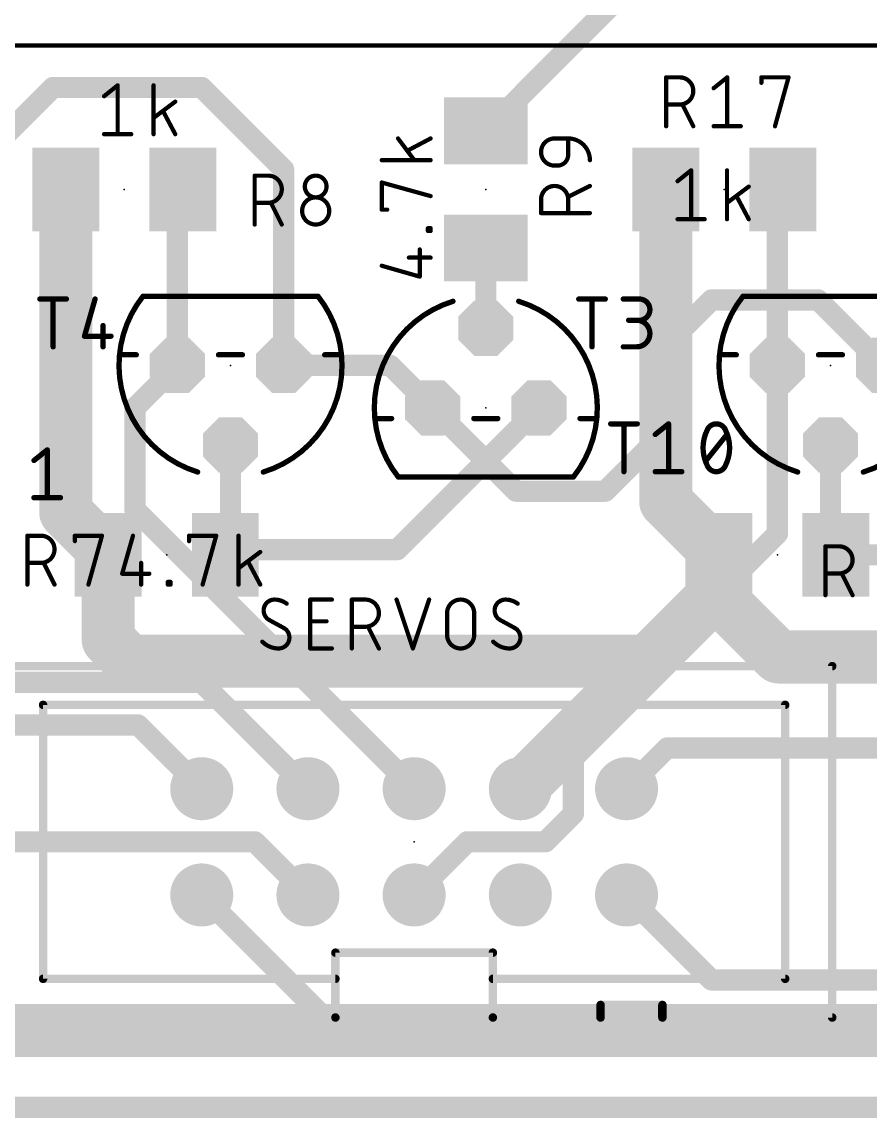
# Model space of a CAD drawing. Extents: x -0.1 to 95.8, y -0.3 to 95.8.
# Drawn here: x 35.96 to 56.24, y -0.25 to 25.95 of the extents above; entities that cross this region are included whole.
import ezdxf

# ---------------------------------------------------------------- set-up
doc = ezdxf.new("R2010")
doc.units = 0
for name, color, linetype in [('1', 12, 'CONTINUOUS'), ('16', 132, 'CONTINUOUS'), ('17', 110, 'CONTINUOUS'), ('21', 253, 'CONTINUOUS'), ('23', 53, 'CONTINUOUS'), ('25', 253, 'CONTINUOUS'), ('27', 253, 'CONTINUOUS')]:
    doc.layers.add(name, color=color, linetype=linetype)

# ---------------------------------------------------------------- blocks, each defined once
blk = doc.blocks.new('RECT')
blk.add_solid([(-0.5, -0.5), (0.5, -0.5), (-0.5, 0.5), (0.5, 0.5)])
blk = doc.blocks.new('ROUNDP')
at = {"const_width": 0.5}
blk.add_lwpolyline([(0, -0.25, 1), (0, 0.25, 1), (0, -0.25)], format="xyb", dxfattribs=at)
blk = doc.blocks.new('OCTAGONP')
at = {"const_width": 0.5}
blk.add_lwpolyline([(-0.25, -0.1036), (-0.25, 0.1036), (-0.1036, 0.25), (0.1036, 0.25), (0.25, 0.1036), (0.25, -0.1036), (0.1036, -0.25), (-0.1036, -0.25), (-0.25, -0.1036), (-0.25, 0.1036)], dxfattribs=at)

msp = doc.modelspace()

# ---------------------------------------------------------------- linework, layer by layer
at = {"layer": '1'}
for points, const_width in [([(47.0535, 23.346), (52.7595, 29.052)], 0.508), ([(34.173, 21.854), (36.703, 24.384)], 0.508), ([(36.703, 24.384), (40.259, 24.384)], 0.508), ([(40.259, 24.384), (42.2165, 22.4265)], 0.508), ([(37.0066, 14.2269), (37.0066, 21.946)], 1.27), ([(42.2165, 17.7392), (42.2165, 22.4265)], 0.508), ([(51.3576, 14.4809), (51.3576, 21.946)], 1.27), ([(39.6765, 21.816), (39.8066, 21.946)], 0.508), ([(39.6765, 17.7392), (39.6765, 21.816)], 0.508), ([(54.0275, 21.816), (54.1576, 21.946)], 0.508), ([(54.0275, 17.7392), (54.0275, 21.816)], 0.508), ([(47.0535, 18.6282), (47.0535, 20.546)], 0.508), ([(47.0535, 20.546), (47.0535, 20.546)], 0.508), ([(48.3235, 16.7232), (44.9352, 13.3349)], 0.508), ([(40.9465, 15.8342), (40.9465, 13.3349)], 0.508), ([(55.2975, 15.8342), (55.2975, 13.341)], 0.508), ([(52.6276, 13.2109), (51.3576, 14.4809)], 1.27), ([(38.0226, 13.2109), (37.0066, 14.2269)], 1.27), ([(38.0226, 13.2109), (38.0226, 11.1789)], 1.27), ([(52.6276, 13.2109), (52.6276, 12.1949)], 1.27), ([(52.6276, 12.3686), (52.6276, 13.2109)], 1.27), ([(40.9465, 13.3349), (40.8226, 13.2109)], 0.508), ([(44.9352, 13.3349), (40.9465, 13.3349)], 0.508), ([(55.2975, 13.341), (55.4276, 13.2109)], 0.508), ([(59.0988, 13.2109), (55.4276, 13.2109)], 0.508), ([(50.927, 10.668), (52.6276, 12.3686)], 1.27), ([(54.0525, 10.77), (52.6276, 12.1949)], 1.27), ([(38.0226, 11.1789), (38.5335, 10.668)], 1.27), ([(38.5335, 10.668), (50.927, 10.668)], 1.27), ([(47.879, 7.62), (50.927, 10.668)], 1.27), ([(60.6286, 10.77), (54.0525, 10.77)], 1.27), ([(12.0015, 1.8415), (64.886, 1.8415)], 1.27)]:
    msp.add_lwpolyline(points, dxfattribs=dict(at, const_width=const_width))
for points, const_width in [([(36.703, 24.511, 1), (36.703, 24.257)], 0.254), ([(36.7928, 24.2942, 1), (36.6132, 24.4738)], 0.254), ([(40.3488, 24.4738, 1), (40.1692, 24.2942)], 0.254), ([(40.259, 24.257, 1), (40.259, 24.511)], 0.254), ([(46.9637, 23.4358, 1), (47.1433, 23.2562)], 0.254), ([(37.3241, 21.946, 1), (36.6891, 21.946)], 0.635), ([(42.3435, 22.4265, 1), (42.0895, 22.4265)], 0.254), ([(42.1267, 22.3367, 1), (42.3063, 22.5163)], 0.254), ([(51.6751, 21.946, 1), (51.0401, 21.946)], 0.635), ([(39.8035, 21.816, 1), (39.5495, 21.816)], 0.254), ([(39.5867, 21.9058, 1), (39.7663, 21.7262)], 0.254), ([(39.8964, 21.8562, 1), (39.7168, 22.0358)], 0.254), ([(54.1545, 21.816, 1), (53.9005, 21.816)], 0.254), ([(53.9377, 21.9058, 1), (54.1173, 21.7262)], 0.254), ([(54.2474, 21.8562, 1), (54.0678, 22.0358)], 0.254), ([(47.1805, 20.546, 1), (46.9265, 20.546)], 0.254), ([(46.9637, 20.6358, 1), (47.1433, 20.4562)], 0.254), ([(47.1433, 20.4562, 1), (46.9637, 20.6358)], 0.254), ([(46.9265, 18.6282, 1), (47.1805, 18.6282)], 0.254), ([(39.5495, 17.7392, 1), (39.8035, 17.7392)], 0.254), ([(42.0895, 17.7392, 1), (42.3435, 17.7392)], 0.254), ([(53.9005, 17.7392, 1), (54.1545, 17.7392)], 0.254), ([(48.4133, 16.6334, 1), (48.2337, 16.813)], 0.254), ([(41.0735, 15.8342, 1), (40.8195, 15.8342)], 0.254), ([(55.4245, 15.8342, 1), (55.1705, 15.8342)], 0.254), ([(51.5821, 14.7054, 1), (51.1331, 14.2564)], 0.635), ([(37.2311, 14.4514, 1), (36.7821, 14.0024)], 0.635), ([(51.0401, 14.4809, 1), (51.6751, 14.4809)], 0.635), ([(36.6891, 14.2269, 1), (37.3241, 14.2269)], 0.635), ([(38.3401, 13.2109, 1), (37.7051, 13.2109)], 0.635), ([(37.7981, 12.9864, 1), (38.2471, 13.4354)], 0.635), ([(52.9451, 13.2109, 1), (52.3101, 13.2109)], 0.635), ([(52.9451, 13.2109, 1), (52.3101, 13.2109)], 0.635), ([(52.4031, 12.9864, 1), (52.8521, 13.4354)], 0.635), ([(40.7328, 13.3007, 1), (40.9124, 13.1211)], 0.254), ([(40.9465, 13.4619, 1), (40.9465, 13.2079)], 0.254), ([(40.8195, 13.3349, 1), (41.0735, 13.3349)], 0.254), ([(41.0363, 13.2451, 1), (40.8567, 13.4247)], 0.254), ([(44.8454, 13.4247, 1), (45.025, 13.2451)], 0.254), ([(44.9352, 13.2079, 1), (44.9352, 13.4619)], 0.254), ([(55.3873, 13.4308, 1), (55.2077, 13.2512)], 0.254), ([(55.1705, 13.341, 1), (55.4245, 13.341)], 0.254), ([(55.4276, 13.3379, 1), (55.4276, 13.0839)], 0.254), ([(55.3378, 13.1211, 1), (55.5174, 13.3007)], 0.254), ([(52.8521, 12.1441, 1), (52.4031, 12.5931)], 0.635), ([(52.8521, 12.4194, 1), (52.4031, 11.9704)], 0.635), ([(52.3101, 12.3686, 1), (52.9451, 12.3686)], 0.635), ([(52.3101, 12.1949, 1), (52.9451, 12.1949)], 0.635), ([(38.2471, 11.4034, 1), (37.7981, 10.9544)], 0.635), ([(37.7051, 11.1789, 1), (38.3401, 11.1789)], 0.635), ([(38.5335, 10.9855, 1), (38.5335, 10.3505)], 0.635), ([(51.1515, 10.4435, 1), (50.7025, 10.8925)], 0.635), ([(50.927, 10.3505, 1), (50.927, 10.9855)], 0.635), ([(54.0525, 11.0875, 1), (54.0525, 10.4525)], 0.635), ([(53.828, 10.5455, 1), (54.277, 10.9945)], 0.635), ([(38.309, 10.4435, 1), (38.758, 10.8925)], 0.635), ([(50.7025, 10.8925, 1), (51.1515, 10.4435)], 0.635), ([(47.6545, 7.8445, 1), (48.1035, 7.3955)], 0.635)]:
    msp.add_lwpolyline(points, format="xyb", dxfattribs=dict(at, const_width=const_width))
at = {"layer": '16', "const_width": 0.508}
for points in [[(52.451, 19.304), (51.435, 18.288)], [(55.0027, 19.304), (52.451, 19.304)], [(56.5675, 17.7392), (55.0027, 19.304)], [(51.435, 18.288), (51.435, 16.256)], [(39.6765, 17.7392), (38.6605, 16.7232)], [(44.7675, 17.7392), (42.2165, 17.7392)], [(45.7835, 16.7232), (44.7675, 17.7392)], [(54.0275, 13.716), (54.0275, 17.7392)], [(38.6605, 16.7232), (38.6605, 14.2985)], [(47.7747, 14.732), (45.7835, 16.7232)], [(51.435, 16.256), (49.911, 14.732)], [(49.911, 14.732), (47.7747, 14.732)], [(45.339, 7.62), (38.6605, 14.2985)], [(49.149, 8.8375), (54.0275, 13.716)], [(40.259, 10.16), (29.083, 10.16)], [(42.799, 7.62), (40.259, 10.16)], [(38.735, 9.144), (27.051, 9.144)], [(40.259, 7.62), (38.735, 9.144)], [(49.149, 7.0203), (49.149, 8.8375)], [(51.3942, 8.5952), (50.419, 7.62)], [(65.3305, 8.5952), (51.3942, 8.5952)], [(48.4787, 6.35), (49.149, 7.0203)], [(41.529, 6.35), (31.877, 6.35)], [(42.799, 5.08), (41.529, 6.35)], [(45.339, 5.08), (46.609, 6.35)], [(46.609, 6.35), (48.4787, 6.35)], [(40.259, 5.08), (43.307, 2.032)], [(52.451, 3.048), (50.419, 5.08)], [(74.1978, 3.048), (52.451, 3.048)], [(43.307, 2.032), (80.4209, 2.032)], [(95.504, 0), (0.127, 0)]]:
    msp.add_lwpolyline(points, dxfattribs=at)
at = {"layer": '16', "const_width": 0.254}
for points in [[(52.451, 19.431, 1), (52.451, 19.177)], [(52.5408, 19.2142, 1), (52.3612, 19.3938)], [(55.0925, 19.3938, 1), (54.9129, 19.2142)], [(55.0027, 19.177, 1), (55.0027, 19.431)], [(51.562, 18.288, 1), (51.308, 18.288)], [(51.3452, 18.3778, 1), (51.5248, 18.1982)], [(39.7663, 17.6494, 1), (39.5867, 17.829)], [(42.2165, 17.8662, 1), (42.2165, 17.6122)], [(44.8573, 17.829, 1), (44.6777, 17.6494)], [(44.7675, 17.6122, 1), (44.7675, 17.8662)], [(54.1545, 17.7392, 1), (53.9005, 17.7392)], [(38.7875, 16.7232, 1), (38.5335, 16.7232)], [(38.5707, 16.813, 1), (38.7503, 16.6334)], [(45.8733, 16.813, 1), (45.6937, 16.6334)], [(45.6937, 16.6334, 1), (45.8733, 16.813)], [(51.5248, 16.1662, 1), (51.3452, 16.3458)], [(51.308, 16.256, 1), (51.562, 16.256)], [(47.7747, 14.859, 1), (47.7747, 14.605)], [(47.6849, 14.6422, 1), (47.8645, 14.8218)], [(49.8212, 14.8218, 1), (50.0008, 14.6422)], [(49.911, 14.605, 1), (49.911, 14.859)], [(38.7503, 14.3883, 1), (38.5707, 14.2087)], [(38.5335, 14.2985, 1), (38.7875, 14.2985)], [(54.1173, 13.6262, 1), (53.9377, 13.8058)], [(53.9005, 13.716, 1), (54.1545, 13.716)], [(40.3488, 10.2498, 1), (40.1692, 10.0702)], [(40.259, 10.033, 1), (40.259, 10.287)], [(38.8248, 9.2338, 1), (38.6452, 9.0542)], [(38.735, 9.017, 1), (38.735, 9.271)], [(49.276, 8.8375, 1), (49.022, 8.8375)], [(49.0592, 8.9273, 1), (49.2388, 8.7477)], [(51.3942, 8.7222, 1), (51.3942, 8.4682)], [(51.484, 8.5054, 1), (51.3044, 8.685)], [(40.1692, 7.5302, 1), (40.3488, 7.7098)], [(42.7092, 7.5302, 1), (42.8888, 7.7098)], [(45.2492, 7.5302, 1), (45.4288, 7.7098)], [(50.3292, 7.7098, 1), (50.5088, 7.5302)], [(49.022, 7.0203, 1), (49.276, 7.0203)], [(49.2388, 6.9305, 1), (49.0592, 7.1101)], [(41.6188, 6.4398, 1), (41.4392, 6.2602)], [(41.529, 6.223, 1), (41.529, 6.477)], [(46.609, 6.477, 1), (46.609, 6.223)], [(46.6988, 6.2602, 1), (46.5192, 6.4398)], [(48.3889, 6.4398, 1), (48.5685, 6.2602)], [(48.4787, 6.223, 1), (48.4787, 6.477)], [(40.3488, 5.1698, 1), (40.1692, 4.9902)], [(42.7092, 4.9902, 1), (42.8888, 5.1698)], [(45.2492, 5.1698, 1), (45.4288, 4.9902)], [(50.5088, 5.1698, 1), (50.3292, 4.9902)], [(52.451, 3.175, 1), (52.451, 2.921)], [(52.3612, 2.9582, 1), (52.5408, 3.1378)], [(43.307, 2.159, 1), (43.307, 1.905)], [(43.2172, 1.9422, 1), (43.3968, 2.1218)]]:
    msp.add_lwpolyline(points, format="xyb", dxfattribs=at)
at = {"layer": '21'}
for points, const_width in [([(6.2495, 25.386), (66.2495, 25.386)], 0.1), ([(43.041, 19.3902), (38.852, 19.3902)], 0.127), ([(57.392, 19.3902), (53.203, 19.3902)], 0.127), ([(38.6928, 17.9932), (38.2916, 17.9932)], 0.127), ([(41.2328, 17.9932), (40.6602, 17.9932)], 0.127), ([(43.6014, 17.9932), (43.2002, 17.9932)], 0.127), ([(53.0438, 17.9932), (52.6426, 17.9932)], 0.127), ([(55.5838, 17.9932), (55.0112, 17.9932)], 0.127), ([(44.3986, 16.4692), (44.7998, 16.4692)], 0.127), ([(46.7672, 16.4692), (47.3398, 16.4692)], 0.127), ([(49.3072, 16.4692), (49.7084, 16.4692)], 0.127), ([(44.959, 15.0722), (49.148, 15.0722)], 0.127), ([(35.339, 10.55), (55.339, 10.55)], 0.2032), ([(55.339, 10.55), (55.339, 2.15)], 0.2032), ([(36.464, 9.625), (54.214, 9.625)], 0.2032), ([(36.464, 3.075), (36.464, 9.625)], 0.2032), ([(54.214, 9.625), (54.214, 3.075)], 0.2032), ([(47.222, 3.7), (43.456, 3.7)], 0.2032), ([(43.456, 3.7), (43.456, 2.15)], 0.2032), ([(47.222, 2.15), (47.222, 3.7)], 0.2032), ([(43.456, 3.075), (36.464, 3.075)], 0.2032), ([(54.214, 3.075), (47.222, 3.075)], 0.2032), ([(51.277, 2.45), (49.798, 2.45)], 0.2032), ([(49.798, 2.45), (49.798, 2.15)], 0.2032), ([(51.277, 2.15), (51.277, 2.45)], 0.2032), ([(43.456, 2.15), (35.339, 2.15)], 0.2032), ([(47.222, 2.15), (43.456, 2.15)], 0.2032), ([(49.798, 2.15), (47.222, 2.15)], 0.2032), ([(55.339, 2.15), (51.277, 2.15)], 0.2032)]:
    msp.add_lwpolyline(points, dxfattribs=dict(at, const_width=const_width))
for points, const_width in [([(38.852, 19.3902, 0.5267), (40.1602, 15.1908)], 0.127), ([(38.852, 19.422, 1), (38.852, 19.3585)], 0.0635), ([(38.877, 19.3706, 1), (38.8271, 19.4099)], 0.0635), ([(43.0661, 19.4099, 1), (43.0162, 19.3706)], 0.0635), ([(43.6014, 17.9932, 0.144), (43.0411, 19.3902)], 0.127), ([(43.041, 19.3585, 1), (43.041, 19.422)], 0.0635), ([(53.203, 19.3902, 0.5267), (54.5112, 15.1908)], 0.127), ([(53.203, 19.422, 1), (53.203, 19.3585)], 0.0635), ([(53.228, 19.3706, 1), (53.1781, 19.4099)], 0.0635), ([(46.2672, 19.2717, 0.3557), (44.3986, 16.4692)], 0.127), ([(46.2766, 19.2413, 1), (46.2578, 19.302)], 0.0635), ([(49.148, 15.0722, 0.5267), (47.8398, 19.2716)], 0.127), ([(47.8492, 19.3019, 1), (47.8304, 19.2412)], 0.0635), ([(38.2916, 18.025, 1), (38.2916, 17.9615)], 0.0635), ([(38.6928, 17.9615, 1), (38.6928, 18.025)], 0.0635), ([(40.6602, 18.025, 1), (40.6602, 17.9615)], 0.0635), ([(41.2328, 17.9615, 1), (41.2328, 18.025)], 0.0635), ([(41.7328, 15.1907, 0.3557), (43.6014, 17.9932)], 0.127), ([(43.2002, 18.025, 1), (43.2002, 17.9615)], 0.0635), ([(43.633, 17.9962, 1), (43.5698, 17.9902)], 0.0635), ([(43.5698, 17.9902, 1), (43.633, 17.9962)], 0.0635), ([(43.6014, 17.9615, 1), (43.6014, 18.025)], 0.0635), ([(52.6426, 18.025, 1), (52.6426, 17.9615)], 0.0635), ([(53.0438, 17.9615, 1), (53.0438, 18.025)], 0.0635), ([(55.0112, 18.025, 1), (55.0112, 17.9615)], 0.0635), ([(55.5838, 17.9615, 1), (55.5838, 18.025)], 0.0635), ([(56.0838, 15.1907, 0.3557), (57.9524, 17.9932)], 0.127), ([(44.3986, 16.4692, 0.144), (44.9589, 15.0722)], 0.127), ([(44.3986, 16.5009, 1), (44.3986, 16.4374)], 0.0635), ([(44.4302, 16.4722, 1), (44.367, 16.4661)], 0.0635), ([(44.7998, 16.4374, 1), (44.7998, 16.5009)], 0.0635), ([(46.7672, 16.5009, 1), (46.7672, 16.4374)], 0.0635), ([(47.3398, 16.4374, 1), (47.3398, 16.5009)], 0.0635), ([(49.3072, 16.5009, 1), (49.3072, 16.4374)], 0.0635), ([(49.7084, 16.4374, 1), (49.7084, 16.5009)], 0.0635), ([(44.367, 16.4661, 1), (44.4302, 16.4722)], 0.0635), ([(40.1509, 15.1605, 1), (40.1696, 15.2212)], 0.0635), ([(41.7235, 15.2211, 1), (41.7422, 15.1604)], 0.0635), ([(54.5019, 15.1605, 1), (54.5206, 15.2212)], 0.0635), ([(56.0745, 15.2211, 1), (56.0932, 15.1604)], 0.0635), ([(44.959, 15.1039, 1), (44.959, 15.0404)], 0.0635), ([(44.934, 15.0525, 1), (44.9838, 15.0918)], 0.0635), ([(49.1231, 15.0918, 1), (49.1729, 15.0525)], 0.0635), ([(49.148, 15.0404, 1), (49.148, 15.1039)], 0.0635), ([(55.3898, 10.55, 1), (55.2882, 10.55)], 0.1016), ([(55.339, 10.4992, 1), (55.339, 10.6008)], 0.1016), ([(36.464, 9.6758, 1), (36.464, 9.5742)], 0.1016), ([(36.5148, 9.625, 1), (36.4132, 9.625)], 0.1016), ([(54.2648, 9.625, 1), (54.1632, 9.625)], 0.1016), ([(54.214, 9.5742, 1), (54.214, 9.6758)], 0.1016), ([(43.456, 3.7508, 1), (43.456, 3.6492)], 0.1016), ([(43.5068, 3.7, 1), (43.4052, 3.7)], 0.1016), ([(47.2728, 3.7, 1), (47.1712, 3.7)], 0.1016), ([(47.222, 3.6492, 1), (47.222, 3.7508)], 0.1016), ([(36.464, 3.1258, 1), (36.464, 3.0242)], 0.1016), ([(43.456, 3.0242, 1), (43.456, 3.1258)], 0.1016), ([(47.222, 3.1258, 1), (47.222, 3.0242)], 0.1016), ([(54.214, 3.0242, 1), (54.214, 3.1258)], 0.1016), ([(36.4132, 3.075, 1), (36.5148, 3.075)], 0.1016), ([(54.1632, 3.075, 1), (54.2648, 3.075)], 0.1016), ([(49.798, 2.5008, 1), (49.798, 2.3992)], 0.1016), ([(49.8488, 2.45, 1), (49.7472, 2.45)], 0.1016), ([(51.3278, 2.45, 1), (51.2262, 2.45)], 0.1016), ([(51.277, 2.3992, 1), (51.277, 2.5008)], 0.1016), ([(43.456, 2.2008, 1), (43.456, 2.0992)], 0.1016), ([(43.4052, 2.15, 1), (43.5068, 2.15)], 0.1016), ([(43.456, 2.0992, 1), (43.456, 2.2008)], 0.1016), ([(47.222, 2.2008, 1), (47.222, 2.0992)], 0.1016), ([(47.1712, 2.15, 1), (47.2728, 2.15)], 0.1016), ([(47.222, 2.0992, 1), (47.222, 2.2008)], 0.1016), ([(49.7472, 2.15, 1), (49.8488, 2.15)], 0.1016), ([(49.798, 2.0992, 1), (49.798, 2.2008)], 0.1016), ([(51.277, 2.2008, 1), (51.277, 2.0992)], 0.1016), ([(51.2262, 2.15, 1), (51.3278, 2.15)], 0.1016), ([(55.2882, 2.15, 1), (55.3898, 2.15)], 0.1016), ([(55.339, 2.0992, 1), (55.339, 2.2008)], 0.1016)]:
    msp.add_lwpolyline(points, format="xyb", dxfattribs=dict(at, const_width=const_width))
at = {"layer": '23'}
for p in [(38.4066, 21.946), (47.0535, 21.946), (52.7576, 21.946), (40.9465, 17.7392), (55.2975, 17.7392), (47.0535, 16.7232), (39.4226, 13.2109), (54.0276, 13.2109), (45.339, 6.35)]:
    msp.add_point(p, dxfattribs=at)
at = {"layer": '25'}
for points, const_width in [([(51.3665, 23.4573), (51.3665, 24.6257)], 0.1016), ([(51.3665, 24.6257), (51.6911, 24.6257)], 0.1016), ([(52.5022, 24.3661), (52.8267, 24.6257)], 0.1016), ([(52.8267, 24.6257), (52.8267, 23.4573)], 0.1016), ([(53.6452, 24.4959), (53.6452, 24.6257)], 0.1016), ([(53.6452, 24.6257), (54.2943, 24.6257)], 0.1016), ([(54.2943, 24.6257), (53.9697, 23.4573)], 0.1016), ([(51.6911, 23.9766), (51.3665, 23.9766)], 0.1016), ([(52.0156, 23.4573), (51.756, 23.9766)], 0.1016), ([(52.5022, 23.4573), (53.1513, 23.4573)], 0.1016), ([(48.6989, 23.1652), (49.0234, 23.1652)], 0.1016), ([(49.0234, 23.1652), (49.0234, 22.7757)], 0.1016), ([(48.7638, 22.5161), (48.6989, 22.5161)], 0.1016), ([(41.524, 21.1078), (41.524, 22.2762)], 0.1016), ([(41.524, 22.2762), (41.8486, 22.2762)], 0.1016), ([(49.5427, 22.0296), (49.0234, 21.7699)], 0.1016), ([(48.3743, 21.3804), (48.3743, 21.705)], 0.1016), ([(49.0234, 21.705), (49.0234, 21.3804)], 0.1016), ([(41.8486, 21.6271), (41.524, 21.6271)], 0.1016), ([(42.1731, 21.1078), (41.9135, 21.6271)], 0.1016), ([(49.5427, 21.3804), (48.3743, 21.3804)], 0.1016), ([(36.3872, 19.3267), (37.0222, 19.3267)], 0.127), ([(36.7047, 18.1837), (36.7047, 19.3267)], 0.127), ([(37.708, 19.3267), (37.454, 18.4377)], 0.127), ([(49.276, 19.3267), (49.911, 19.3267)], 0.127), ([(49.5935, 18.1837), (49.5935, 19.3267)], 0.127), ([(50.3428, 19.3267), (50.7238, 19.3267)], 0.127), ([(50.7238, 18.8187), (50.4698, 18.8187)], 0.127), ([(37.8985, 18.6917), (37.8985, 18.1837)], 0.127), ([(37.454, 18.4377), (38.089, 18.4377)], 0.127), ([(50.3428, 18.1837), (50.6603, 18.1837)], 0.127), ([(50.0397, 16.3422), (50.6747, 16.3422)], 0.127), ([(50.3572, 15.1992), (50.3572, 16.3422)], 0.127), ([(51.1065, 16.0882), (51.424, 16.3422)], 0.127), ([(51.424, 16.3422), (51.424, 15.1992)], 0.127), ([(52.313, 15.4532), (52.821, 16.0882)], 0.127), ([(36.2458, 15.4659), (36.5633, 15.7199)], 0.127), ([(36.5633, 15.7199), (36.5633, 14.5769)], 0.127), ([(51.1065, 15.1992), (51.7415, 15.1992)], 0.127), ([(36.2458, 14.5769), (36.8808, 14.5769)], 0.127), ([(36.0884, 12.4997), (36.0884, 13.6681)], 0.1016), ([(36.0884, 13.6681), (36.413, 13.6681)], 0.1016), ([(37.224, 13.5383), (37.224, 13.6681)], 0.1016), ([(37.224, 13.6681), (37.8732, 13.6681)], 0.1016), ([(37.8732, 13.6681), (37.5486, 12.4997)], 0.1016), ([(55.1765, 12.2457), (55.1765, 13.4141)], 0.1016), ([(55.1765, 13.4141), (55.5011, 13.4141)], 0.1016), ([(36.413, 13.019), (36.0884, 13.019)], 0.1016), ([(36.7375, 12.4997), (36.4779, 13.019)], 0.1016), ([(55.5011, 12.765), (55.1765, 12.765)], 0.1016), ([(55.8256, 12.2457), (55.566, 12.765)], 0.1016), ([(42.8521, 10.9728), (42.8521, 12.1412)], 0.1016), ([(42.8521, 12.1412), (43.3713, 12.1412)], 0.1016), ([(43.8478, 10.9728), (43.8478, 12.1412)], 0.1016), ([(43.8478, 12.1412), (44.1723, 12.1412)], 0.1016), ([(44.9185, 12.1412), (45.308, 10.9728)], 0.1016), ([(45.308, 10.9728), (45.6974, 12.1412)], 0.1016), ([(46.1264, 11.2974), (46.1264, 11.8166)], 0.1016), ([(46.7755, 11.8166), (46.7755, 11.2974)], 0.1016), ([(42.2261, 11.4596), (41.8691, 11.6544)], 0.1016), ([(42.8521, 11.6219), (43.2415, 11.6219)], 0.1016), ([(44.1723, 11.4921), (43.8478, 11.4921)], 0.1016), ([(44.4969, 10.9728), (44.2372, 11.4921)], 0.1016), ([(47.7506, 11.4596), (47.3936, 11.6544)], 0.1016), ([(43.3713, 10.9728), (42.8521, 10.9728)], 0.1016)]:
    msp.add_lwpolyline(points, dxfattribs=dict(at, const_width=const_width))
for points, const_width in [([(51.3919, 24.6257, 1), (51.3411, 24.6257)], 0.0508), ([(51.3665, 24.6511, 1), (51.3665, 24.6003)], 0.0508), ([(51.6911, 23.9766, 1), (51.6911, 24.6257)], 0.1016), ([(51.6911, 24.6511, 1), (51.6911, 24.6003)], 0.0508), ([(51.6911, 24.6003, 1), (51.6911, 24.6511)], 0.0508), ([(52.8521, 24.6257, 1), (52.8013, 24.6257)], 0.0508), ([(52.8426, 24.6059, 1), (52.8108, 24.6455)], 0.0508), ([(53.6452, 24.6511, 1), (53.6452, 24.6003)], 0.0508), ([(53.6705, 24.6257, 1), (53.6198, 24.6257)], 0.0508), ([(54.3187, 24.6189, 1), (54.2698, 24.6325)], 0.0508), ([(54.2943, 24.6003, 1), (54.2943, 24.6511)], 0.0508), ([(52.4863, 24.3859, 1), (52.518, 24.3462)], 0.0508), ([(53.6198, 24.4959, 1), (53.6705, 24.4959)], 0.0508), ([(51.3665, 24.002, 1), (51.3665, 23.9512)], 0.0508), ([(51.6911, 24.002, 1), (51.6911, 23.9512)], 0.0508), ([(51.6911, 23.9512, 1), (51.6911, 24.002)], 0.0508), ([(51.7787, 23.9879, 1), (51.7333, 23.9652)], 0.0508), ([(51.3411, 23.4573, 1), (51.3919, 23.4573)], 0.0508), ([(51.9929, 23.4459, 1), (52.0383, 23.4687)], 0.0508), ([(52.5022, 23.4827, 1), (52.5022, 23.4319)], 0.0508), ([(52.8013, 23.4573, 1), (52.8521, 23.4573)], 0.0508), ([(53.1513, 23.4319, 1), (53.1513, 23.4827)], 0.0508), ([(53.9452, 23.4641, 1), (53.9942, 23.4505)], 0.0508), ([(48.6989, 23.1652, 1), (48.6989, 22.5161)], 0.1016), ([(48.6989, 23.1906, 1), (48.6989, 23.1398)], 0.0508), ([(48.6989, 23.1398, 1), (48.6989, 23.1906)], 0.0508), ([(49.0488, 23.1652, 1), (48.998, 23.1652)], 0.0508), ([(49.5427, 22.6459, 0.4142), (49.0234, 23.1652)], 0.1016), ([(49.0234, 23.1906, 1), (49.0234, 23.1398)], 0.0508), ([(49.0234, 23.1398, 1), (49.0234, 23.1906)], 0.0508), ([(48.7638, 22.5161, 0.4142), (49.0234, 22.7757)], 0.1016), ([(49.0488, 22.7757, 1), (48.998, 22.7757)], 0.0508), ([(48.998, 22.7757, 1), (49.0488, 22.7757)], 0.0508), ([(48.6989, 22.5415, 1), (48.6989, 22.4907)], 0.0508), ([(48.6989, 22.4907, 1), (48.6989, 22.5415)], 0.0508), ([(48.7638, 22.5415, 1), (48.7638, 22.4907)], 0.0508), ([(48.7638, 22.4907, 1), (48.7638, 22.5415)], 0.0508), ([(49.5173, 22.6459, 1), (49.5681, 22.6459)], 0.0508), ([(41.5494, 22.2762, 1), (41.4986, 22.2762)], 0.0508), ([(41.524, 22.3016, 1), (41.524, 22.2508)], 0.0508), ([(41.8486, 21.6271, 1), (41.8486, 22.2762)], 0.1016), ([(41.8486, 22.3016, 1), (41.8486, 22.2508)], 0.0508), ([(41.8486, 22.2508, 1), (41.8486, 22.3016)], 0.0508), ([(43.2438, 22.0166, 1), (42.7246, 22.0166)], 0.1016), ([(42.7246, 22.0166, 1), (43.2439, 22.0166)], 0.1016), ([(42.75, 22.0166, 1), (42.6992, 22.0166)], 0.0508), ([(42.6992, 22.0166, 1), (42.75, 22.0166)], 0.0508), ([(43.2184, 22.0166, 1), (43.2692, 22.0166)], 0.0508), ([(43.2692, 22.0166, 1), (43.2185, 22.0166)], 0.0508), ([(49.0234, 21.705, 1), (48.3743, 21.705)], 0.1016), ([(49.5541, 22.0068, 1), (49.5314, 22.0523)], 0.0508), ([(43.3088, 21.4323, 1), (42.6596, 21.4323)], 0.1016), ([(48.3997, 21.705, 1), (48.3489, 21.705)], 0.0508), ([(49.0488, 21.705, 1), (48.998, 21.705)], 0.0508), ([(49.0121, 21.7926, 1), (49.0348, 21.7472)], 0.0508), ([(41.524, 21.6525, 1), (41.524, 21.6017)], 0.0508), ([(41.8486, 21.6525, 1), (41.8486, 21.6017)], 0.0508), ([(41.8486, 21.6017, 1), (41.8486, 21.6525)], 0.0508), ([(41.9362, 21.6384, 1), (41.8908, 21.6157)], 0.0508), ([(48.3489, 21.705, 1), (48.3997, 21.705)], 0.0508), ([(48.998, 21.705, 1), (49.0488, 21.705)], 0.0508), ([(42.6596, 21.4323, 1), (43.3088, 21.4323)], 0.1016), ([(42.685, 21.4323, 1), (42.6342, 21.4323)], 0.0508), ([(42.6343, 21.4323, 1), (42.685, 21.4323)], 0.0508), ([(43.3342, 21.4323, 1), (43.2834, 21.4323)], 0.0508), ([(43.2834, 21.4323, 1), (43.3342, 21.4323)], 0.0508), ([(48.3743, 21.4059, 1), (48.3743, 21.355)], 0.0508), ([(48.3489, 21.3804, 1), (48.3997, 21.3804)], 0.0508), ([(48.998, 21.3804, 1), (49.0488, 21.3804)], 0.0508), ([(49.5427, 21.355, 1), (49.5427, 21.4059)], 0.0508), ([(41.4986, 21.1078, 1), (41.5494, 21.1078)], 0.0508), ([(42.1504, 21.0964, 1), (42.1958, 21.1192)], 0.0508), ([(36.3872, 19.3585, 1), (36.3872, 19.295)], 0.0635), ([(36.7365, 19.3267, 1), (36.673, 19.3267)], 0.0635), ([(37.0222, 19.295, 1), (37.0222, 19.3585)], 0.0635), ([(37.7386, 19.318, 1), (37.6775, 19.3354)], 0.0635), ([(49.276, 19.3584, 1), (49.276, 19.2949)], 0.0635), ([(49.6253, 19.3267, 1), (49.5618, 19.3267)], 0.0635), ([(49.911, 19.2949, 1), (49.911, 19.3584)], 0.0635), ([(50.3428, 19.3584, 1), (50.3428, 19.2949)], 0.0635), ([(50.7238, 18.8187, 1), (50.7238, 19.3267)], 0.127), ([(50.7238, 19.3584, 1), (50.7238, 19.2949)], 0.0635), ([(50.7238, 19.2949, 1), (50.7238, 19.3584)], 0.0635), ([(50.4698, 18.8504, 1), (50.4698, 18.7869)], 0.0635), ([(50.6603, 18.1837, 1), (50.6603, 18.8187)], 0.127), ([(50.6603, 18.8504, 1), (50.6603, 18.7869)], 0.0635), ([(50.7238, 18.8504, 1), (50.7238, 18.7869)], 0.0635), ([(50.7238, 18.7869, 1), (50.7238, 18.8504)], 0.0635), ([(37.9303, 18.6917, 1), (37.8668, 18.6917)], 0.0635), ([(37.454, 18.4695, 1), (37.454, 18.406)], 0.0635), ([(37.4235, 18.4464, 1), (37.4846, 18.429)], 0.0635), ([(38.089, 18.406, 1), (38.089, 18.4695)], 0.0635), ([(36.673, 18.1837, 1), (36.7365, 18.1837)], 0.0635), ([(37.8668, 18.1837, 1), (37.9303, 18.1837)], 0.0635), ([(49.5618, 18.1837, 1), (49.6253, 18.1837)], 0.0635), ([(50.3428, 18.2154, 1), (50.3428, 18.1519)], 0.0635), ([(50.6603, 18.2154, 1), (50.6603, 18.1519)], 0.0635), ([(50.6603, 18.1519, 1), (50.6603, 18.2154)], 0.0635), ([(50.0397, 16.374, 1), (50.0397, 16.3105)], 0.0635), ([(50.389, 16.3422, 1), (50.3255, 16.3422)], 0.0635), ([(50.6747, 16.3105, 1), (50.6747, 16.374)], 0.0635), ([(51.4558, 16.3422, 1), (51.3923, 16.3422)], 0.0635), ([(51.4439, 16.3174, 1), (51.4042, 16.367)], 0.0635), ([(52.567, 16.3422, 0.3205), (52.3448, 16.1835)], 0.127), ([(52.7893, 16.1835, 0.3205), (52.567, 16.3422)], 0.127), ([(52.567, 16.374, 1), (52.567, 16.3105)], 0.0635), ([(52.567, 16.3105, 1), (52.567, 16.374)], 0.0635), ([(51.0867, 16.113, 1), (51.1264, 16.0634)], 0.0635), ([(52.3448, 16.1835, 0.1139), (52.2495, 15.7707)], 0.127), ([(52.3148, 16.1938, 1), (52.3748, 16.1732)], 0.0635), ([(52.3733, 16.1695, 1), (52.3162, 16.1974)], 0.0635), ([(52.8178, 16.1974, 1), (52.7607, 16.1695)], 0.0635), ([(52.8845, 15.7707, 0.1139), (52.7893, 16.1835)], 0.127), ([(52.7593, 16.1732, 1), (52.8193, 16.1938)], 0.0635), ([(52.8458, 16.0684, 1), (52.7962, 16.108)], 0.0635), ([(36.5951, 15.7199, 1), (36.5316, 15.7199)], 0.0635), ([(36.5831, 15.6951, 1), (36.5435, 15.7447)], 0.0635), ([(52.2495, 15.7707, 0.1139), (52.3448, 15.358)], 0.127), ([(52.2813, 15.7707, 1), (52.2178, 15.7707)], 0.0635), ([(52.2178, 15.7707, 1), (52.2813, 15.7707)], 0.0635), ([(52.7893, 15.358, 0.1139), (52.8845, 15.7707)], 0.127), ([(52.9163, 15.7707, 1), (52.8528, 15.7707)], 0.0635), ([(52.8528, 15.7707, 1), (52.9163, 15.7707)], 0.0635), ([(36.226, 15.4907, 1), (36.2656, 15.4411)], 0.0635), ([(52.2882, 15.473, 1), (52.3378, 15.4334)], 0.0635), ([(50.3255, 15.1992, 1), (50.389, 15.1992)], 0.0635), ([(51.1065, 15.231, 1), (51.1065, 15.1675)], 0.0635), ([(51.3923, 15.1992, 1), (51.4558, 15.1992)], 0.0635), ([(51.7415, 15.1675, 1), (51.7415, 15.231)], 0.0635), ([(52.3448, 15.358, 0.3205), (52.567, 15.1992)], 0.127), ([(52.3748, 15.3683, 1), (52.3148, 15.3477)], 0.0635), ([(52.3162, 15.344, 1), (52.3733, 15.3719)], 0.0635), ([(52.567, 15.1992, 0.3205), (52.7893, 15.358)], 0.127), ([(52.567, 15.231, 1), (52.567, 15.1675)], 0.0635), ([(52.567, 15.1675, 1), (52.567, 15.231)], 0.0635), ([(52.7607, 15.3719, 1), (52.8178, 15.344)], 0.0635), ([(52.8193, 15.3477, 1), (52.7593, 15.3683)], 0.0635), ([(36.2458, 14.6086, 1), (36.2458, 14.5451)], 0.0635), ([(36.5316, 14.5769, 1), (36.5951, 14.5769)], 0.0635), ([(36.8808, 14.5451, 1), (36.8808, 14.6086)], 0.0635), ([(36.1138, 13.6681, 1), (36.063, 13.6681)], 0.0508), ([(36.0884, 13.6935, 1), (36.0884, 13.6427)], 0.0508), ([(36.413, 13.019, 1), (36.413, 13.6681)], 0.1016), ([(36.413, 13.6935, 1), (36.413, 13.6427)], 0.0508), ([(36.413, 13.6427, 1), (36.413, 13.6935)], 0.0508), ([(37.224, 13.6935, 1), (37.224, 13.6427)], 0.0508), ([(37.2494, 13.6681, 1), (37.1987, 13.6681)], 0.0508), ([(37.8976, 13.6613, 1), (37.8487, 13.6749)], 0.0508), ([(37.8732, 13.6427, 1), (37.8732, 13.6935)], 0.0508), ([(37.1987, 13.5383, 1), (37.2494, 13.5383)], 0.0508), ([(55.2019, 13.4141, 1), (55.1511, 13.4141)], 0.0508), ([(55.1765, 13.4395, 1), (55.1765, 13.3887)], 0.0508), ([(55.5011, 12.765, 1), (55.5011, 13.4141)], 0.1016), ([(55.5011, 13.4395, 1), (55.5011, 13.3887)], 0.0508), ([(55.5011, 13.3887, 1), (55.5011, 13.4395)], 0.0508), ([(36.0884, 13.0444, 1), (36.0884, 12.9936)], 0.0508), ([(36.413, 13.0444, 1), (36.413, 12.9936)], 0.0508), ([(36.413, 12.9936, 1), (36.413, 13.0444)], 0.0508), ([(36.5006, 13.0304, 1), (36.4552, 13.0077)], 0.0508), ([(55.1765, 12.7904, 1), (55.1765, 12.7396)], 0.0508), ([(55.5011, 12.7904, 1), (55.5011, 12.7396)], 0.0508), ([(55.5011, 12.7396, 1), (55.5011, 12.7904)], 0.0508), ([(55.5887, 12.7764, 1), (55.5433, 12.7537)], 0.0508), ([(36.063, 12.4997, 1), (36.1138, 12.4997)], 0.0508), ([(36.7148, 12.4884, 1), (36.7602, 12.5111)], 0.0508), ([(37.5241, 12.5065, 1), (37.5731, 12.4929)], 0.0508), ([(41.9989, 12.1412, 0.4142), (41.7393, 11.8816)], 0.1016), ([(42.291, 12.0438, 0.1623), (41.9989, 12.1412)], 0.1016), ([(41.9989, 12.1666, 1), (41.9989, 12.1158)], 0.0508), ([(41.9989, 12.1158, 1), (41.9989, 12.1666)], 0.0508), ([(42.2758, 12.0235, 1), (42.3062, 12.0642)], 0.0508), ([(42.8775, 12.1412, 1), (42.8267, 12.1412)], 0.0508), ([(42.8521, 12.1666, 1), (42.8521, 12.1158)], 0.0508), ([(43.3713, 12.1158, 1), (43.3713, 12.1666)], 0.0508), ([(43.8732, 12.1412, 1), (43.8224, 12.1412)], 0.0508), ([(43.8478, 12.1666, 1), (43.8478, 12.1158)], 0.0508), ([(44.1723, 11.4921, 1), (44.1723, 12.1412)], 0.1016), ([(44.1723, 12.1666, 1), (44.1723, 12.1158)], 0.0508), ([(44.1723, 12.1158, 1), (44.1723, 12.1666)], 0.0508), ([(44.9426, 12.1492, 1), (44.8944, 12.1332)], 0.0508), ([(45.7215, 12.1332, 1), (45.6733, 12.1492)], 0.0508), ([(46.7755, 11.8166, 1), (46.1264, 11.8166)], 0.1016), ([(47.5234, 12.1412, 0.4142), (47.2637, 11.8816)], 0.1016), ([(47.8155, 12.0438, 0.1623), (47.5234, 12.1412)], 0.1016), ([(47.5234, 12.1666, 1), (47.5234, 12.1158)], 0.0508), ([(47.5234, 12.1158, 1), (47.5234, 12.1666)], 0.0508), ([(47.8003, 12.0235, 1), (47.8307, 12.0642)], 0.0508), ([(55.1511, 12.2457, 1), (55.2019, 12.2457)], 0.0508), ([(55.8029, 12.2344, 1), (55.8483, 12.2571)], 0.0508), ([(41.7393, 11.8816, 0.2656), (41.8691, 11.6544)], 0.1016), ([(41.7647, 11.8816, 1), (41.7139, 11.8816)], 0.0508), ([(41.7139, 11.8816, 1), (41.7647, 11.8816)], 0.0508), ([(46.1518, 11.8166, 1), (46.101, 11.8166)], 0.0508), ([(46.101, 11.8166, 1), (46.1518, 11.8166)], 0.0508), ([(46.8009, 11.8166, 1), (46.7501, 11.8166)], 0.0508), ([(46.7501, 11.8166, 1), (46.8009, 11.8166)], 0.0508), ([(47.2637, 11.8816, 0.2656), (47.3936, 11.6544)], 0.1016), ([(47.2891, 11.8816, 1), (47.2383, 11.8816)], 0.0508), ([(47.2383, 11.8816, 1), (47.2891, 11.8816)], 0.0508), ([(41.8812, 11.6767, 1), (41.8569, 11.6321)], 0.0508), ([(41.8562, 11.6325, 1), (41.882, 11.6762)], 0.0508), ([(42.8521, 11.6473, 1), (42.8521, 11.5965)], 0.0508), ([(43.2415, 11.5965, 1), (43.2415, 11.6473)], 0.0508), ([(43.8478, 11.5175, 1), (43.8478, 11.4667)], 0.0508), ([(44.1723, 11.5175, 1), (44.1723, 11.4667)], 0.0508), ([(44.1723, 11.4667, 1), (44.1723, 11.5175)], 0.0508), ([(44.2599, 11.5034, 1), (44.2145, 11.4807)], 0.0508), ([(47.4057, 11.6767, 1), (47.3814, 11.6321)], 0.0508), ([(47.3807, 11.6325, 1), (47.4065, 11.6762)], 0.0508), ([(42.0963, 10.9728, 0.4142), (42.3559, 11.2324)], 0.1016), ([(42.3559, 11.2324, 0.2656), (42.2261, 11.4596)], 0.1016), ([(42.239, 11.4815, 1), (42.2132, 11.4377)], 0.0508), ([(42.2139, 11.4373, 1), (42.2383, 11.4819)], 0.0508), ([(42.3813, 11.2324, 1), (42.3305, 11.2324)], 0.0508), ([(46.1264, 11.2974, 1), (46.7755, 11.2974)], 0.1016), ([(46.1518, 11.2974, 1), (46.101, 11.2974)], 0.0508), ([(46.101, 11.2974, 1), (46.1518, 11.2974)], 0.0508), ([(46.8009, 11.2974, 1), (46.7501, 11.2974)], 0.0508), ([(46.7501, 11.2974, 1), (46.8009, 11.2974)], 0.0508), ([(47.6208, 10.9728, 0.4142), (47.8804, 11.2324)], 0.1016), ([(47.8804, 11.2324, 0.2656), (47.7506, 11.4596)], 0.1016), ([(47.7635, 11.4815, 1), (47.7377, 11.4377)], 0.0508), ([(47.7384, 11.4373, 1), (47.7627, 11.4819)], 0.0508), ([(47.9058, 11.2324, 1), (47.855, 11.2324)], 0.0508), ([(41.7068, 11.1351, 0.2), (42.0963, 10.9728)], 0.1016), ([(41.7248, 11.153, 1), (41.6888, 11.1172)], 0.0508), ([(42.0963, 10.9982, 1), (42.0963, 10.9474)], 0.0508), ([(42.0963, 10.9474, 1), (42.0963, 10.9982)], 0.0508), ([(42.3305, 11.2324, 1), (42.3813, 11.2324)], 0.0508), ([(42.8521, 10.9982, 1), (42.8521, 10.9474)], 0.0508), ([(43.3713, 10.9474, 1), (43.3713, 10.9982)], 0.0508), ([(44.4742, 10.9614, 1), (44.5196, 10.9842)], 0.0508), ([(45.2839, 10.9808, 1), (45.332, 10.9648)], 0.0508), ([(45.2839, 10.9648, 1), (45.332, 10.9808)], 0.0508), ([(47.2313, 11.1351, 0.2), (47.6208, 10.9728)], 0.1016), ([(47.2493, 11.153, 1), (47.2133, 11.1172)], 0.0508), ([(47.6208, 10.9982, 1), (47.6208, 10.9474)], 0.0508), ([(47.6208, 10.9474, 1), (47.6208, 10.9982)], 0.0508), ([(47.855, 11.2324, 1), (47.9058, 11.2324)], 0.0508), ([(42.8267, 10.9728, 1), (42.8775, 10.9728)], 0.0508), ([(43.8224, 10.9728, 1), (43.8732, 10.9728)], 0.0508)]:
    msp.add_lwpolyline(points, format="xyb", dxfattribs=dict(at, const_width=const_width))
at = {"layer": '27', "const_width": 0.1016}
for points in [[(37.9231, 24.1756), (38.2477, 24.4352)], [(38.2477, 24.4352), (38.2477, 23.2668)], [(39.1065, 23.2668), (39.1065, 24.4352)], [(39.6258, 24.0457), (39.1065, 23.6563)], [(39.6258, 23.2668), (39.3337, 23.8185)], [(37.9231, 23.2668), (38.5722, 23.2668)], [(44.9538, 23.1652), (45.3433, 22.6459)], [(45.7327, 23.1652), (45.181, 22.8731)], [(45.7327, 22.6459), (44.5643, 22.6459)], [(51.6391, 22.1436), (51.9637, 22.4032)], [(51.9637, 22.4032), (51.9637, 21.2348)], [(52.8225, 21.2348), (52.8225, 22.4032)], [(44.5643, 21.4626), (44.5643, 22.1117)], [(44.5643, 22.1117), (45.7327, 21.7871)], [(53.3418, 22.0137), (52.8225, 21.6243)], [(53.3418, 21.2348), (53.0497, 21.7865)], [(44.6942, 21.4626), (44.5643, 21.4626)], [(51.6391, 21.2348), (52.2882, 21.2348)], [(45.6678, 20.9546), (45.6678, 21.0195)], [(45.6678, 21.0195), (45.7327, 21.0195)], [(45.7327, 20.9546), (45.6678, 20.9546)], [(45.7327, 21.0195), (45.7327, 20.9546)], [(45.4731, 19.8624), (45.4731, 20.5115)], [(45.2134, 20.3167), (45.7327, 20.3167)], [(44.5643, 20.122), (45.4731, 19.8624)], [(38.6146, 13.6681), (38.3549, 12.7594)], [(39.9551, 13.5383), (39.9551, 13.6681)], [(39.9551, 13.6681), (40.6042, 13.6681)], [(40.6042, 13.6681), (40.2797, 12.4997)], [(41.1385, 12.4997), (41.1385, 13.6681)], [(41.6578, 13.2787), (41.1385, 12.8892)], [(38.8093, 13.019), (38.8093, 12.4997)], [(41.6578, 12.4997), (41.3657, 13.0515)], [(38.3549, 12.7594), (39.004, 12.7594)], [(39.4471, 12.4997), (39.4471, 12.5646)], [(39.4471, 12.5646), (39.512, 12.5646)], [(39.512, 12.5646), (39.512, 12.4997)], [(39.512, 12.4997), (39.4471, 12.4997)]]:
    msp.add_lwpolyline(points, dxfattribs=at)
at = {"layer": '27', "const_width": 0.0508}
for points in [[(38.2731, 24.4352, 1), (38.2223, 24.4352)], [(38.2635, 24.4154, 1), (38.2318, 24.455)], [(39.1319, 24.4352, 1), (39.0811, 24.4352)], [(37.9072, 24.1954, 1), (37.939, 24.1557)], [(39.3561, 23.8304, 1), (39.3112, 23.8067)], [(39.641, 24.0254, 1), (39.6105, 24.066)], [(39.0912, 23.6766, 1), (39.1217, 23.6359)], [(37.9231, 23.2922, 1), (37.9231, 23.2414)], [(38.2223, 23.2668, 1), (38.2731, 23.2668)], [(38.5722, 23.2414, 1), (38.5722, 23.2922)], [(39.0811, 23.2668, 1), (39.1319, 23.2668)], [(39.6033, 23.2549, 1), (39.6482, 23.2787)], [(44.9741, 23.1804, 1), (44.9335, 23.15)], [(45.7446, 23.1427, 1), (45.7208, 23.1876)], [(45.1691, 22.8955, 1), (45.1929, 22.8506)], [(44.5643, 22.6713, 1), (44.5643, 22.6205)], [(45.3229, 22.6307, 1), (45.3636, 22.6611)], [(45.7327, 22.6205, 1), (45.7327, 22.6713)], [(51.9891, 22.4032, 1), (51.9383, 22.4032)], [(51.9795, 22.3834, 1), (51.9478, 22.423)], [(52.8479, 22.4032, 1), (52.7971, 22.4032)], [(44.5897, 22.1117, 1), (44.5389, 22.1117)], [(44.5711, 22.1361, 1), (44.5575, 22.0872)], [(51.6232, 22.1634, 1), (51.655, 22.1237)], [(53.357, 21.9934, 1), (53.3265, 22.034)], [(45.7259, 21.7626, 1), (45.7395, 21.8116)], [(53.0721, 21.7984, 1), (53.0272, 21.7747)], [(44.5643, 21.488, 1), (44.5643, 21.4371)], [(44.5389, 21.4626, 1), (44.5897, 21.4626)], [(44.6942, 21.4371, 1), (44.6942, 21.488)], [(52.8072, 21.6446, 1), (52.8377, 21.6039)], [(51.6391, 21.2602, 1), (51.6391, 21.2094)], [(51.9383, 21.2348, 1), (51.9891, 21.2348)], [(52.2882, 21.2094, 1), (52.2882, 21.2602)], [(52.7971, 21.2348, 1), (52.8479, 21.2348)], [(53.3193, 21.2229, 1), (53.3642, 21.2467)], [(45.6932, 21.0195, 1), (45.6424, 21.0195)], [(45.6678, 21.0449, 1), (45.6678, 20.9941)], [(45.6678, 20.98, 1), (45.6678, 20.9292)], [(45.6424, 20.9546, 1), (45.6932, 20.9546)], [(45.7581, 21.0195, 1), (45.7073, 21.0195)], [(45.7073, 20.9546, 1), (45.7581, 20.9546)], [(45.7327, 20.9941, 1), (45.7327, 21.0449)], [(45.7327, 20.9292, 1), (45.7327, 20.98)], [(45.4985, 20.5115, 1), (45.4477, 20.5115)], [(45.2134, 20.3421, 1), (45.2134, 20.2913)], [(45.7327, 20.2913, 1), (45.7327, 20.3421)], [(44.5713, 20.1464, 1), (44.5573, 20.0976)], [(45.4477, 19.8624, 1), (45.4985, 19.8624)], [(45.4661, 19.8379, 1), (45.4801, 19.8868)], [(38.639, 13.6612, 1), (38.5901, 13.6751)], [(39.9805, 13.6681, 1), (39.9297, 13.6681)], [(39.9551, 13.6935, 1), (39.9551, 13.6427)], [(40.6287, 13.6613, 1), (40.5798, 13.6749)], [(40.6042, 13.6427, 1), (40.6042, 13.6935)], [(41.1639, 13.6681, 1), (41.1131, 13.6681)], [(39.9297, 13.5383, 1), (39.9805, 13.5383)], [(41.673, 13.2583, 1), (41.6425, 13.299)], [(38.8347, 13.019, 1), (38.7839, 13.019)], [(41.1232, 12.9095, 1), (41.1537, 12.8689)], [(41.3881, 13.0634, 1), (41.3432, 13.0396)], [(38.3549, 12.7848, 1), (38.3549, 12.734)], [(38.3305, 12.7664, 1), (38.3793, 12.7524)], [(39.004, 12.734, 1), (39.004, 12.7848)], [(39.4725, 12.5646, 1), (39.4217, 12.5646)], [(39.4471, 12.59, 1), (39.4471, 12.5392)], [(39.5374, 12.5646, 1), (39.4866, 12.5646)], [(39.512, 12.5392, 1), (39.512, 12.59)], [(38.7839, 12.4997, 1), (38.8347, 12.4997)], [(39.4471, 12.5251, 1), (39.4471, 12.4743)], [(39.4217, 12.4997, 1), (39.4725, 12.4997)], [(39.4866, 12.4997, 1), (39.5374, 12.4997)], [(39.512, 12.4743, 1), (39.512, 12.5251)], [(40.2552, 12.5065, 1), (40.3041, 12.4929)], [(41.1131, 12.4997, 1), (41.1639, 12.4997)], [(41.6353, 12.4879, 1), (41.6802, 12.5116)]]:
    msp.add_lwpolyline(points, format="xyb", dxfattribs=at)

# ---------------------------------------------------------------- block references
at = {"layer": '1', "xscale": 1.6, "yscale": 2}
for p, rotation in [((47.0535, 23.346), 270), ((37.0066, 21.946), 180), ((39.8066, 21.946), 180), ((51.3576, 21.946), 180), ((54.1576, 21.946), 180), ((47.0535, 20.546), 270), ((38.0226, 13.2109), 180), ((40.8226, 13.2109), 180), ((52.6276, 13.2109), 180), ((55.4276, 13.2109), 180)]:
    msp.add_blockref('RECT', p, dxfattribs=dict(at, rotation=rotation))
at = {"layer": '17'}
for name, p, xscale, yscale in [('OCTAGONP', (47.0535, 18.6282), 1.3208, 1.3208), ('OCTAGONP', (47.0535, 18.6282), 1.3208, 1.3208), ('OCTAGONP', (45.7835, 16.7232), 1.3208, 1.3208), ('OCTAGONP', (45.7835, 16.7232), 1.3208, 1.3208), ('OCTAGONP', (48.3235, 16.7232), 1.3208, 1.3208), ('OCTAGONP', (48.3235, 16.7232), 1.3208, 1.3208), ('ROUNDP', (40.259, 7.62), 1.508, 1.508), ('ROUNDP', (40.259, 7.62), 1.508, 1.508), ('ROUNDP', (42.799, 7.62), 1.508, 1.508), ('ROUNDP', (42.799, 7.62), 1.508, 1.508), ('ROUNDP', (45.339, 7.62), 1.508, 1.508), ('ROUNDP', (45.339, 7.62), 1.508, 1.508), ('ROUNDP', (47.879, 7.62), 1.508, 1.508), ('ROUNDP', (47.879, 7.62), 1.508, 1.508), ('ROUNDP', (50.419, 7.62), 1.508, 1.508), ('ROUNDP', (50.419, 7.62), 1.508, 1.508), ('ROUNDP', (40.259, 5.08), 1.508, 1.508), ('ROUNDP', (40.259, 5.08), 1.508, 1.508), ('ROUNDP', (42.799, 5.08), 1.508, 1.508), ('ROUNDP', (42.799, 5.08), 1.508, 1.508), ('ROUNDP', (45.339, 5.08), 1.508, 1.508), ('ROUNDP', (45.339, 5.08), 1.508, 1.508), ('ROUNDP', (47.879, 5.08), 1.508, 1.508), ('ROUNDP', (47.879, 5.08), 1.508, 1.508), ('ROUNDP', (50.419, 5.08), 1.508, 1.508), ('ROUNDP', (50.419, 5.08), 1.508, 1.508)]:
    msp.add_blockref(name, p, dxfattribs=dict(at, xscale=xscale, yscale=yscale))
at = {"layer": '17', "xscale": 1.3208, "yscale": 1.3208, "rotation": 180}
for p in [(39.6765, 17.7392), (39.6765, 17.7392), (42.2165, 17.7392), (42.2165, 17.7392), (54.0275, 17.7392), (54.0275, 17.7392), (56.5675, 17.7392), (56.5675, 17.7392), (40.9465, 15.8342), (40.9465, 15.8342), (55.2975, 15.8342), (55.2975, 15.8342)]:
    msp.add_blockref('OCTAGONP', p, dxfattribs=at)

doc.saveas('drawing.dxf')
